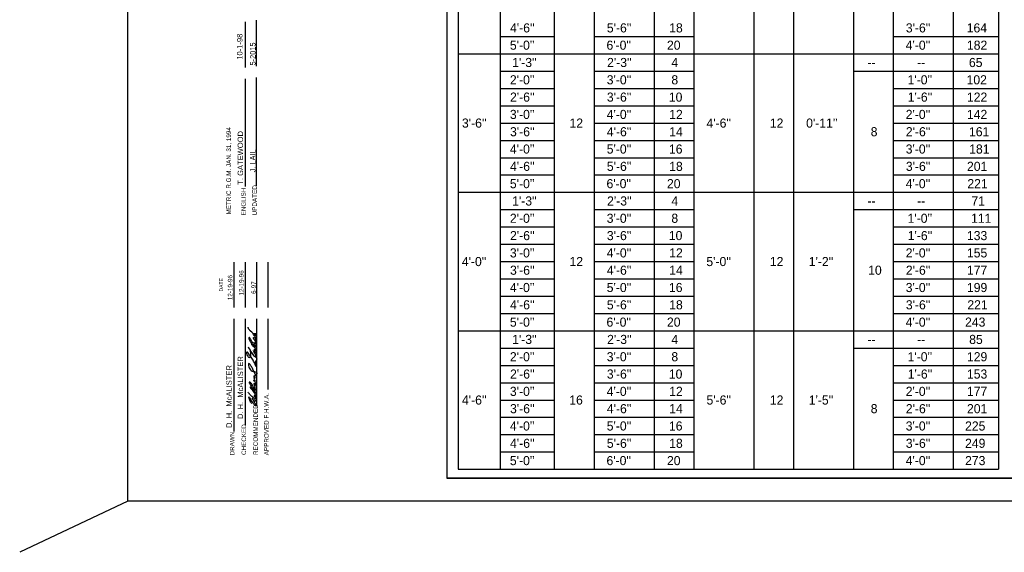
# Model space of a CAD drawing. Extents: x 997.6 to 1037.6, y 998.9 to 1023.2.
# Drawn here: x 997.62 to 1019.23, y 998.88 to 1010.57 of the extents above; entities that cross this region are included whole.
import ezdxf

# ---------------------------------------------------------------- set-up
doc = ezdxf.new("R2010")
doc.units = 0
for name, color, linetype in [('Level 1', 7, 'Continuous'), ('Level 10', 7, 'Continuous'), ('Level 11', 7, 'Continuous'), ('Level 14', 7, 'Continuous'), ('Level 15', 7, 'Continuous'), ('Level 2', 7, 'Continuous'), ('SB_PL_INFOSTD_PT', 7, 'Continuous')]:
    doc.layers.add(name, color=color, linetype=linetype)

msp = doc.modelspace()

# ---------------------------------------------------------------- linework, layer by layer
at = {"layer": 'Level 1'}
for points in [[(1002.814, 1003.162), (1002.784, 1003.25), (1002.754, 1003.303), (1002.768, 1003.272), (1002.785, 1003.243), (1002.802, 1003.236), (1002.802, 1003.272), (1002.782, 1003.32), (1002.773, 1003.334), (1002.775, 1003.317), (1002.788, 1003.301), (1002.801, 1003.299), (1002.804, 1003.317), (1002.794, 1003.359), (1002.751, 1003.446), (1002.747, 1003.453), (1002.69, 1003.557), (1002.674, 1003.583), (1002.666, 1003.591), (1002.656, 1003.582), (1002.663, 1003.548), (1002.714, 1003.441), (1002.752, 1003.391), (1002.772, 1003.378), (1002.787, 1003.377), (1002.801, 1003.383), (1002.801, 1003.41), (1002.782, 1003.454), (1002.761, 1003.492), (1002.782, 1003.458), (1002.801, 1003.453), (1002.806, 1003.463), (1002.796, 1003.508), (1002.778, 1003.542), (1002.758, 1003.574), (1002.758, 1003.588), (1002.772, 1003.588), (1002.764, 1003.575), (1002.77, 1003.55), (1002.777, 1003.539), (1002.798, 1003.531), (1002.81, 1003.547), (1002.806, 1003.577), (1002.777, 1003.631), (1002.693, 1003.732), (1002.689, 1003.735), (1002.649, 1003.782), (1002.639, 1003.805), (1002.638, 1003.821)], [(1002.76, 1003.686), (1002.77, 1003.633), (1002.781, 1003.623), (1002.794, 1003.624), (1002.802, 1003.64), (1002.799, 1003.687)], [(1002.817, 1002.951), (1002.77, 1003.05), (1002.72, 1003.136), (1002.652, 1003.229), (1002.613, 1003.268), (1002.605, 1003.263), (1002.603, 1003.24), (1002.622, 1003.191), (1002.636, 1003.168), (1002.651, 1003.158), (1002.672, 1003.157), (1002.687, 1003.166), (1002.7, 1003.217), (1002.699, 1003.257), (1002.687, 1003.306), (1002.686, 1003.312), (1002.668, 1003.344), (1002.642, 1003.369), (1002.655, 1003.352), (1002.715, 1003.26), (1002.779, 1003.178), (1002.828, 1003.119), (1002.818, 1003.092), (1002.799, 1003.059), (1002.803, 1003.001), (1002.816, 1002.949)], [(1002.802, 1002.751), (1002.794, 1002.79), (1002.776, 1002.827), (1002.73, 1002.915), (1002.684, 1002.995), (1002.652, 1003.02), (1002.643, 1002.999), (1002.648, 1002.976), (1002.663, 1002.923), (1002.689, 1002.885), (1002.723, 1002.853), (1002.775, 1002.842), (1002.811, 1002.827), (1002.827, 1002.792), (1002.819, 1002.783), (1002.815, 1002.779), (1002.808, 1002.751)], [(1002.807, 1002.248), (1002.787, 1002.299), (1002.774, 1002.317), (1002.77, 1002.319), (1002.794, 1002.285), (1002.803, 1002.291), (1002.803, 1002.31), (1002.777, 1002.383), (1002.729, 1002.46), (1002.686, 1002.505), (1002.681, 1002.507), (1002.68, 1002.498), (1002.688, 1002.484), (1002.756, 1002.398), (1002.781, 1002.369), (1002.799, 1002.364), (1002.793, 1002.398), (1002.791, 1002.404), (1002.76, 1002.485), (1002.719, 1002.565), (1002.673, 1002.611), (1002.666, 1002.612), (1002.661, 1002.606), (1002.668, 1002.587), (1002.712, 1002.502), (1002.761, 1002.446), (1002.786, 1002.431), (1002.795, 1002.432), (1002.799, 1002.436), (1002.792, 1002.474), (1002.778, 1002.504), (1002.778, 1002.5), (1002.788, 1002.489), (1002.792, 1002.502), (1002.777, 1002.547), (1002.765, 1002.581), (1002.786, 1002.539), (1002.796, 1002.544), (1002.792, 1002.574), (1002.784, 1002.584), (1002.775, 1002.589), (1002.792, 1002.572), (1002.798, 1002.598), (1002.763, 1002.647), (1002.76, 1002.656), (1002.77, 1002.658), (1002.792, 1002.634), (1002.783, 1002.662), (1002.781, 1002.667), (1002.766, 1002.689), (1002.785, 1002.673), (1002.775, 1002.698), (1002.759, 1002.734), (1002.773, 1002.71), (1002.786, 1002.706), (1002.791, 1002.715), (1002.782, 1002.74), (1002.765, 1002.756)], [(1002.717, 1002.142), (1002.676, 1002.213), (1002.656, 1002.287), (1002.696, 1002.22), (1002.752, 1002.141), (1002.792, 1002.099), (1002.81, 1002.095), (1002.805, 1002.119), (1002.767, 1002.191), (1002.724, 1002.261), (1002.749, 1002.217), (1002.783, 1002.196), (1002.797, 1002.2), (1002.788, 1002.228), (1002.763, 1002.257), (1002.759, 1002.261), (1002.683, 1002.331), (1002.638, 1002.394)]]:
    msp.add_spline(points, degree=3, dxfattribs=at)
at = {"layer": 'Level 10'}
for p, q in [((1007, 1021.5), (1007, 1000.5)), ((1007.25, 1020.439), (1007.25, 1000.699)), ((1019.109, 1020.439), (1019.109, 1000.699)), ((1008.172, 1018.939), (1008.172, 1000.699)), ((1009.359, 1000.699), (1009.359, 1018.939)), ((1010.234, 1018.939), (1010.234, 1000.699)), ((1011.547, 1018.939), (1011.547, 1000.699)), ((1012.422, 1018.939), (1012.422, 1000.699)), ((1013.734, 1018.939), (1013.734, 1000.699)), ((1014.609, 1018.939), (1014.609, 1000.699)), ((1015.922, 1018.939), (1015.922, 1000.699)), ((1016.797, 1018.939), (1016.797, 1000.699)), ((1018.109, 1018.939), (1018.109, 1000.699)), ((1002.581, 1009.519), (1002.581, 1010.519)), ((1008.172, 1010.199), (1009.359, 1010.199)), ((1010.234, 1010.199), (1011.547, 1010.199)), ((1011.547, 1010.199), (1012.422, 1010.199)), ((1016.797, 1010.199), (1018.109, 1010.199)), ((1018.109, 1010.199), (1019.109, 1010.199)), ((1007.25, 1009.819), (1019.109, 1009.819)), ((1008.172, 1009.439), (1009.359, 1009.439)), ((1010.234, 1009.439), (1011.547, 1009.439)), ((1011.547, 1009.439), (1012.422, 1009.439)), ((1015.922, 1009.439), (1016.797, 1009.439)), ((1016.797, 1009.439), (1018.109, 1009.439)), ((1018.109, 1009.439), (1019.109, 1009.439)), ((1002.581, 1006.903), (1002.581, 1009.269)), ((1008.172, 1009.059), (1009.359, 1009.059)), ((1010.234, 1009.059), (1011.547, 1009.059)), ((1011.547, 1009.059), (1012.422, 1009.059)), ((1016.797, 1009.059), (1018.109, 1009.059)), ((1018.109, 1009.059), (1019.109, 1009.059)), ((1008.172, 1008.679), (1009.359, 1008.679)), ((1010.234, 1008.679), (1011.547, 1008.679)), ((1011.547, 1008.679), (1012.422, 1008.679)), ((1016.797, 1008.679), (1018.109, 1008.679)), ((1018.109, 1008.679), (1019.109, 1008.679)), ((1008.172, 1008.299), (1009.359, 1008.299)), ((1010.234, 1008.299), (1011.547, 1008.299)), ((1011.547, 1008.299), (1012.422, 1008.299)), ((1016.797, 1008.299), (1018.109, 1008.299)), ((1018.109, 1008.299), (1019.109, 1008.299)), ((1008.172, 1007.919), (1009.359, 1007.919)), ((1010.234, 1007.919), (1011.547, 1007.919)), ((1011.547, 1007.919), (1012.422, 1007.919)), ((1016.797, 1007.919), (1018.109, 1007.919)), ((1018.109, 1007.919), (1019.109, 1007.919)), ((1008.172, 1007.539), (1009.359, 1007.539)), ((1010.234, 1007.539), (1011.547, 1007.539)), ((1011.547, 1007.539), (1012.422, 1007.539)), ((1016.797, 1007.539), (1018.109, 1007.539)), ((1018.109, 1007.539), (1019.109, 1007.539)), ((1008.172, 1007.159), (1009.359, 1007.159)), ((1010.234, 1007.159), (1011.547, 1007.159)), ((1011.547, 1007.159), (1012.422, 1007.159)), ((1016.797, 1007.159), (1018.109, 1007.159)), ((1018.109, 1007.159), (1019.109, 1007.159)), ((1007.25, 1006.779), (1019.109, 1006.779)), ((1008.172, 1006.399), (1009.359, 1006.399)), ((1010.234, 1006.399), (1011.547, 1006.399)), ((1011.547, 1006.399), (1012.422, 1006.399)), ((1015.922, 1006.399), (1016.797, 1006.399)), ((1016.797, 1006.399), (1018.109, 1006.399)), ((1018.109, 1006.399), (1019.109, 1006.399)), ((1008.172, 1006.019), (1009.359, 1006.019)), ((1010.234, 1006.019), (1011.547, 1006.019)), ((1011.547, 1006.019), (1012.422, 1006.019)), ((1016.797, 1006.019), (1018.109, 1006.019)), ((1018.109, 1006.019), (1019.109, 1006.019)), ((1008.172, 1005.639), (1009.359, 1005.639)), ((1010.234, 1005.639), (1011.547, 1005.639)), ((1011.547, 1005.639), (1012.422, 1005.639)), ((1016.797, 1005.639), (1018.109, 1005.639)), ((1018.109, 1005.639), (1019.109, 1005.639)), ((1002.331, 1004.248), (1002.331, 1005.248)), ((1002.581, 1004.248), (1002.581, 1005.248)), ((1002.831, 1004.248), (1002.831, 1005.248)), ((1003.081, 1004.248), (1003.081, 1005.248)), ((1008.172, 1005.259), (1009.359, 1005.259)), ((1010.234, 1005.259), (1011.547, 1005.259)), ((1011.547, 1005.259), (1012.422, 1005.259)), ((1016.797, 1005.259), (1018.109, 1005.259)), ((1018.109, 1005.259), (1019.109, 1005.259)), ((1008.172, 1004.879), (1009.359, 1004.879)), ((1010.234, 1004.879), (1011.547, 1004.879)), ((1011.547, 1004.879), (1012.422, 1004.879)), ((1016.797, 1004.879), (1018.109, 1004.879)), ((1018.109, 1004.879), (1019.109, 1004.879)), ((1008.172, 1004.499), (1009.359, 1004.499)), ((1010.234, 1004.499), (1011.547, 1004.499)), ((1011.547, 1004.499), (1012.422, 1004.499)), ((1016.797, 1004.499), (1018.109, 1004.499)), ((1018.109, 1004.499), (1019.109, 1004.499)), ((1008.172, 1004.119), (1009.359, 1004.119)), ((1010.234, 1004.119), (1011.547, 1004.119)), ((1011.547, 1004.119), (1012.422, 1004.119)), ((1016.797, 1004.119), (1018.109, 1004.119)), ((1018.109, 1004.119), (1019.109, 1004.119)), ((1002.331, 1001.528), (1002.331, 1003.998)), ((1002.581, 1001.673), (1002.581, 1003.998)), ((1002.831, 1002.081), (1002.831, 1003.998)), ((1003.081, 1002.448), (1003.081, 1003.998)), ((1007.25, 1003.739), (1019.109, 1003.739)), ((1008.172, 1003.359), (1009.359, 1003.359)), ((1010.234, 1003.359), (1011.547, 1003.359)), ((1011.547, 1003.359), (1012.422, 1003.359)), ((1015.922, 1003.359), (1016.797, 1003.359)), ((1016.797, 1003.359), (1018.109, 1003.359)), ((1018.109, 1003.359), (1019.109, 1003.359)), ((1008.172, 1002.979), (1009.359, 1002.979)), ((1010.234, 1002.979), (1011.547, 1002.979)), ((1011.547, 1002.979), (1012.422, 1002.979)), ((1016.797, 1002.979), (1018.109, 1002.979)), ((1018.109, 1002.979), (1019.109, 1002.979)), ((1008.172, 1002.599), (1009.359, 1002.599)), ((1010.234, 1002.599), (1011.547, 1002.599)), ((1011.547, 1002.599), (1012.422, 1002.599)), ((1016.797, 1002.599), (1018.109, 1002.599)), ((1018.109, 1002.599), (1019.109, 1002.599)), ((1008.172, 1002.219), (1009.359, 1002.219)), ((1010.234, 1002.219), (1011.547, 1002.219)), ((1011.547, 1002.219), (1012.422, 1002.219)), ((1016.797, 1002.219), (1018.109, 1002.219)), ((1018.109, 1002.219), (1019.109, 1002.219)), ((1008.172, 1001.839), (1009.359, 1001.839)), ((1010.234, 1001.839), (1011.547, 1001.839)), ((1011.547, 1001.839), (1012.422, 1001.839)), ((1016.797, 1001.839), (1018.109, 1001.839)), ((1018.109, 1001.839), (1019.109, 1001.839)), ((1008.172, 1001.459), (1009.359, 1001.459)), ((1010.234, 1001.459), (1011.547, 1001.459)), ((1011.547, 1001.459), (1012.422, 1001.459)), ((1016.797, 1001.459), (1018.109, 1001.459)), ((1018.109, 1001.459), (1019.109, 1001.459)), ((1008.172, 1001.079), (1009.359, 1001.079)), ((1010.234, 1001.079), (1011.547, 1001.079)), ((1011.547, 1001.079), (1012.422, 1001.079)), ((1016.797, 1001.079), (1018.109, 1001.079)), ((1018.109, 1001.079), (1019.109, 1001.079)), ((1007.25, 1000.699), (1019.109, 1000.699)), ((1035.5, 1000.5), (1007, 1000.5))]:
    msp.add_line(p, q, dxfattribs=at)
at = {"layer": 'Level 11'}
msp.add_lwpolyline([(1007, 1000.5), (1035.5, 1000.5), (1035.5, 1021.5), (1007, 1021.5)], close=True, dxfattribs=at)
at = {"layer": 'Level 14'}
for p, q in [((1000, 1000), (1000, 1022)), ((1000, 1000), (997.624, 998.875)), ((1036, 1000), (1000, 1000))]:
    msp.add_line(p, q, dxfattribs=at)
at = {"layer": 'Level 15'}
for p, q in [((1002.825, 1009.549), (1002.825, 1010.559)), ((1002.825, 1006.918), (1002.825, 1009.297))]:
    msp.add_line(p, q, dxfattribs=at)

# ---------------------------------------------------------------- texts
at = {"layer": 'Level 1'}
for s, p in [('--', (1016.228, 1009.529)), ('--', (1017.322, 1009.529)), ("3'-6''", (1007.331, 1008.199)), ('--', (1016.228, 1006.489)), ('--', (1017.322, 1006.489)), ("4'-0''", (1007.328, 1005.159)), ('--', (1016.228, 1003.449)), ('--', (1017.322, 1003.449)), ("4'-6''", (1007.331, 1002.119))]:
    msp.add_text(s, height=0.2, dxfattribs=at).set_placement(p)
for s, height, rotation, p in [('12-19-96', 0.1, 90, (1002.292, 1004.411)), ('12-19-96', 0.1, 90, (1002.54, 1004.514)), ('6-97', 0.1, 90, (1002.81, 1004.549)), ('.', 0.0515, 269.9999, (1002.656, 1003.609)), (' D. H.  McALISTER', 0.12, 90, (1002.278, 1001.559)), (' D. H.  McALISTER', 0.12, 90, (1002.526, 1001.754)), ('.', 0.0515, 269.9999, (1002.769, 1002.862)), ('.', 0.0515, 269.9999, (1002.691, 1002.577)), ('.', 0.0515, 269.9999, (1002.671, 1002.381))]:
    msp.add_text(s, height=height, rotation=rotation, dxfattribs=at).set_placement(p)
at = {"layer": 'Level 10'}
for s, height, p in [('ENGLISH', 0.1, (1002.587, 1006.273)), ('DATE', 0.08, (1002.088, 1004.602)), ('APPROVED F.H.W.A.', 0.1, (1003.089, 1001.006)), ('RECOMMENDED', 0.1, (1002.852, 1001.012)), ('CHECKED', 0.1, (1002.593, 1001.012)), ('DRAWN', 0.1, (1002.337, 1001.002))]:
    msp.add_text(s, height=height, rotation=90, dxfattribs=at).set_placement(p)
at = {"layer": 'Level 15'}
for s, height, p in [('10-1-98', 0.12, (1002.513, 1009.69)), ('5-2015', 0.1212, (1002.8, 1009.564)), ('T. GATEWOOD', 0.12, (1002.527, 1006.946)), ('J. LAIL', 0.1212, (1002.799, 1007.218)), ('UPDATED', 0.101, (1002.831, 1006.27))]:
    msp.add_text(s, height=height, rotation=90, dxfattribs=at).set_placement(p)
at = {"layer": 'Level 2'}
for s, p in [("4'-6''", (1008.386, 1010.289)), ("5'-6''", (1010.511, 1010.289)), ('18', (1011.879, 1010.289)), ("3'-6''", (1017.073, 1010.289)), ('164', (1018.409, 1010.289)), ("5'-0''", (1008.383, 1009.909)), ("6'-0''", (1010.503, 1009.909)), ('20', (1011.83, 1009.909)), ("4'-0''", (1017.07, 1009.909)), ('182', (1018.414, 1009.909)), ("1'-3''", (1008.432, 1009.529)), ("2'-3''", (1010.516, 1009.529)), ('4', (1011.927, 1009.529)), ('65', (1018.458, 1009.529)), ("2'-0''", (1008.383, 1009.149)), ("3'-0''", (1010.508, 1009.149)), ('8', (1011.927, 1009.149)), ("1'-0''", (1017.111, 1009.149)), ('102', (1018.406, 1009.149)), ("2'-6''", (1008.386, 1008.769)), ("3'-6''", (1010.511, 1008.769)), ('10', (1011.871, 1008.769)), ("1'-6''", (1017.114, 1008.769)), ('122', (1018.414, 1008.769)), ("3'-0''", (1008.383, 1008.389)), ("4'-0''", (1010.508, 1008.389)), ('12', (1011.879, 1008.389)), ("2'-0''", (1017.07, 1008.389)), ('142', (1018.414, 1008.389)), ('12', (1009.691, 1008.199)), ("4'-6''", (1012.698, 1008.199)), ('12', (1014.088, 1008.199)), ("0'-11''", (1014.885, 1008.199)), ("3'-6''", (1008.386, 1008.009)), ("4'-6''", (1010.511, 1008.009)), ('14', (1011.879, 1008.009)), ('8', (1016.302, 1008.009)), ("2'-6''", (1017.073, 1008.009)), ('161', (1018.459, 1008.009)), ("4'-0''", (1008.383, 1007.629)), ("5'-0''", (1010.508, 1007.629)), ('16', (1011.874, 1007.629)), ("3'-0''", (1017.07, 1007.629)), ('181', (1018.463, 1007.629)), ("4'-6''", (1008.386, 1007.249)), ("5'-6''", (1010.511, 1007.249)), ('18', (1011.879, 1007.249)), ("3'-6''", (1017.073, 1007.249)), ('201', (1018.415, 1007.249)), ("5'-0''", (1008.383, 1006.869)), ("6'-0''", (1010.503, 1006.869)), ('20', (1011.83, 1006.869)), ("4'-0''", (1017.07, 1006.869)), ('221', (1018.423, 1006.869)), ("1'-3''", (1008.432, 1006.489)), ("2'-3''", (1010.516, 1006.489)), ('4', (1011.927, 1006.489)), ('71', (1018.512, 1006.489)), ("2'-0''", (1008.383, 1006.109)), ("3'-0''", (1010.508, 1006.109)), ('8', (1011.927, 1006.109)), ("1'-0''", (1017.111, 1006.109)), ('111', (1018.504, 1006.109)), ("2'-6''", (1008.386, 1005.729)), ("3'-6''", (1010.511, 1005.729)), ('10', (1011.871, 1005.729)), ("1'-6''", (1017.114, 1005.729)), ('133', (1018.414, 1005.729)), ("3'-0''", (1008.383, 1005.349)), ("4'-0''", (1010.508, 1005.349)), ('12', (1011.879, 1005.349)), ("2'-0''", (1017.07, 1005.349)), ('155', (1018.414, 1005.349)), ('12', (1009.691, 1005.159)), ("5'-0''", (1012.695, 1005.159)), ('12', (1014.088, 1005.159)), ("1'-2''", (1014.942, 1005.159)), ("3'-6''", (1008.386, 1004.969)), ("4'-6''", (1010.511, 1004.969)), ('14', (1011.879, 1004.969)), ('10', (1016.246, 1004.969)), ("2'-6''", (1017.073, 1004.969)), ('177', (1018.414, 1004.969)), ("4'-0''", (1008.383, 1004.589)), ("5'-0''", (1010.508, 1004.589)), ('16', (1011.874, 1004.589)), ("3'-0''", (1017.07, 1004.589)), ('199', (1018.414, 1004.589)), ("4'-6''", (1008.386, 1004.209)), ("5'-6''", (1010.511, 1004.209)), ('18', (1011.879, 1004.209)), ("3'-6''", (1017.073, 1004.209)), ('221', (1018.423, 1004.209)), ("5'-0''", (1008.383, 1003.829)), ("6'-0''", (1010.503, 1003.829)), ('20', (1011.83, 1003.829)), ("4'-0''", (1017.07, 1003.829)), ('243', (1018.373, 1003.829)), ("1'-3''", (1008.432, 1003.449)), ("2'-3''", (1010.516, 1003.449)), ('4', (1011.927, 1003.449)), ('85', (1018.463, 1003.449)), ("2'-0''", (1008.383, 1003.069)), ("3'-0''", (1010.508, 1003.069)), ('8', (1011.927, 1003.069)), ("1'-0''", (1017.111, 1003.069)), ('129', (1018.414, 1003.069)), ("2'-6''", (1008.386, 1002.689)), ("3'-6''", (1010.511, 1002.689)), ('10', (1011.871, 1002.689)), ("1'-6''", (1017.114, 1002.689)), ('153', (1018.414, 1002.689)), ("3'-0''", (1008.383, 1002.309)), ("4'-0''", (1010.508, 1002.309)), ('12', (1011.879, 1002.309)), ("2'-0''", (1017.07, 1002.309)), ('177', (1018.414, 1002.309)), ('16', (1009.686, 1002.119)), ("5'-6''", (1012.698, 1002.119)), ('12', (1014.088, 1002.119)), ("1'-5''", (1014.942, 1002.119)), ("3'-6''", (1008.386, 1001.929)), ("4'-6''", (1010.511, 1001.929)), ('14', (1011.879, 1001.929)), ('8', (1016.302, 1001.929)), ("2'-6''", (1017.073, 1001.929)), ('201', (1018.415, 1001.929)), ("4'-0''", (1008.383, 1001.549)), ("5'-0''", (1010.508, 1001.549)), ('16', (1011.874, 1001.549)), ("3'-0''", (1017.07, 1001.549)), ('225', (1018.373, 1001.549)), ("4'-6''", (1008.386, 1001.169)), ("5'-6''", (1010.511, 1001.169)), ('18', (1011.879, 1001.169)), ("3'-6''", (1017.073, 1001.169)), ('249', (1018.373, 1001.169)), ("5'-0''", (1008.383, 1000.789)), ("6'-0''", (1010.503, 1000.789)), ('20', (1011.83, 1000.789)), ("4'-0''", (1017.07, 1000.789)), ('273', (1018.373, 1000.789))]:
    msp.add_text(s, height=0.2, dxfattribs=at).set_placement(p)
msp.add_text('METRIC R.G.M. JAN. 31, 1994', height=0.1, rotation=90, dxfattribs=at).set_placement((1002.26, 1006.291))
at = {"layer": 'SB_PL_INFOSTD_PT'}
msp.add_text('CELL:SP', height=0.0005, dxfattribs=at).set_placement((1000.001, 999.999))

doc.saveas('drawing.dxf')
